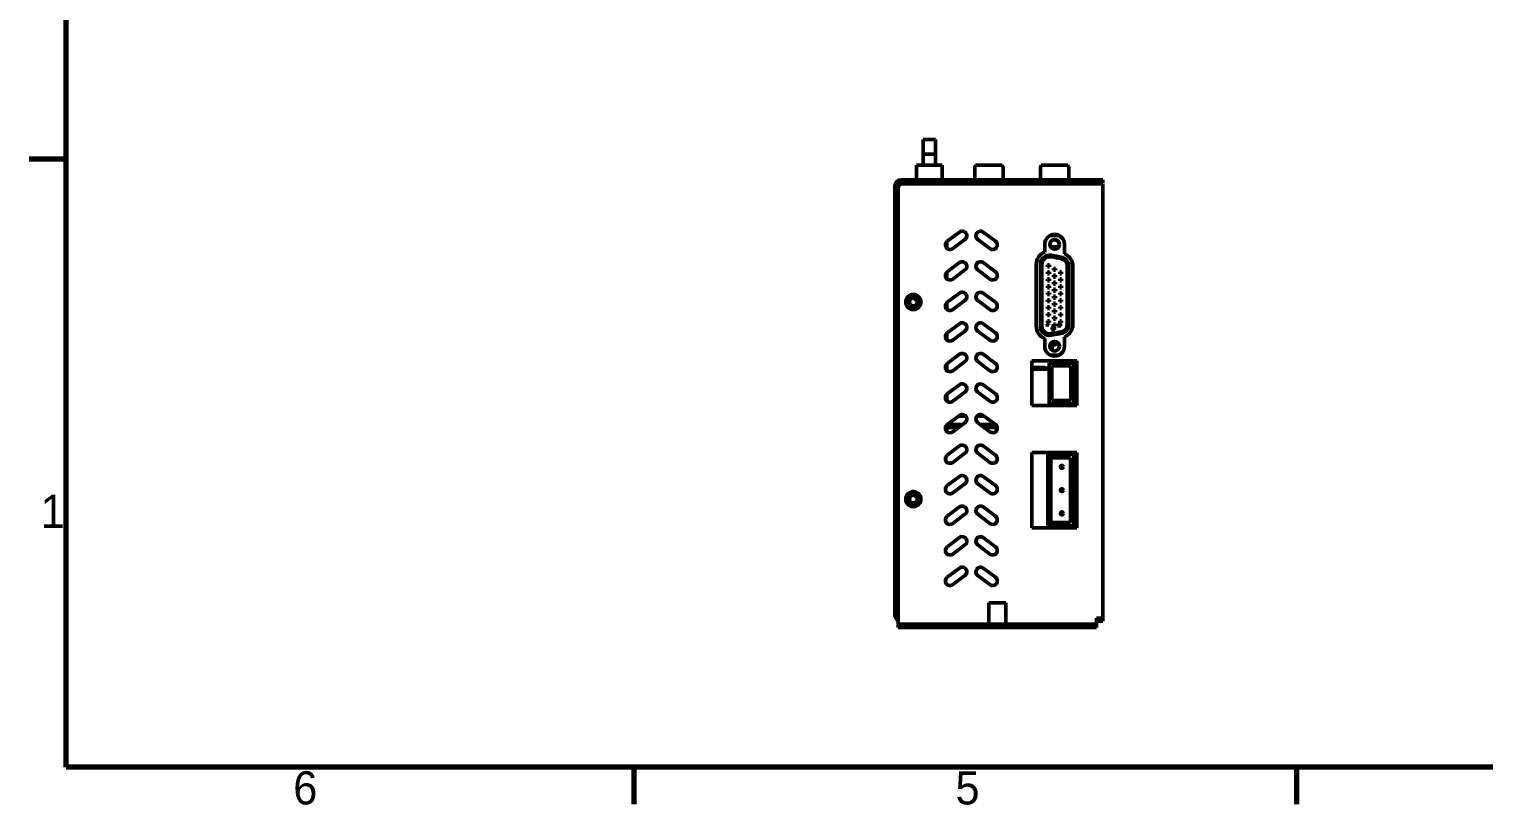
# Model space of a CAD drawing. Header units: millimetres. Extents: x 1642 to 3661, y -191 to 991.
# Drawn here: x 1660.5 to 2136.7, y 89.7 to 343.7 of the extents above; entities that cross this region are included whole.
import ezdxf

# ---------------------------------------------------------------- set-up
doc = ezdxf.new("R2010")
doc.units = ezdxf.units.MM
doc.header["$LTSCALE"] = 3.5
doc.layers.get('0').update_dxf_attribs({"lineweight": 25})
doc.layers.add('경계(ISO)', color=7, linetype='Continuous', lineweight=70)
doc.layers.add('외형선(ISO)', color=7, linetype='Continuous', lineweight=50)
doc.styles.get("Standard").update_dxf_attribs({"font": ''})
doc.styles.get('Standard').set_extended_font_data('Gulim')

# ---------------------------------------------------------------- blocks, each defined once
blk = doc.blocks.new('경계 Default Border')
at = {"layer": '경계(ISO)'}
for p, q in [((10, 74.25), (6.1, 74.25)), ((70, 10), (70, 6.1)), ((140, 10), (140, 6.1))]:
    blk.add_line(p, q, dxfattribs=at)
at = {"layer": '경계(ISO)', "flags": 128}
blk.add_lwpolyline([(10, 10), (10, 287), (410, 287), (410, 10), (10, 10)], dxfattribs=at)
at = {"layer": '경계(ISO)', "char_height": 3.5, "attachment_point": 7}
for s, insert in [('1', (7.32, 35.29)), ('6', (34.01, 6.02)), ('5', (103.98, 6.02))]:
    blk.add_mtext(s, dxfattribs=dict(at, insert=insert))

msp = doc.modelspace()

# ---------------------------------------------------------------- linework, layer by layer
at = {"layer": '외형선(ISO)'}
for p, q in [((1957.207, 307.607), (1953.207, 307.607)), ((1953.207, 307.607), (1953.207, 302.707)), ((1957.207, 302.707), (1957.207, 307.607)), ((1953.207, 302.707), (1957.207, 302.707)), ((1953.207, 299.157), (1953.207, 302.707)), ((1957.207, 302.707), (1957.207, 299.157)), ((1959.457, 299.157), (1950.957, 299.157)), ((1950.957, 299.157), (1950.957, 294.357)), ((1959.457, 294.357), (1959.457, 299.157)), ((1970.045, 298.326), (1970.045, 294.357)), ((1973.569, 299.151), (1970.35, 299.151)), ((1973.569, 299.151), (1976.795, 299.151)), ((1979.062, 299.151), (1976.795, 299.151)), ((1979.367, 298.326), (1979.367, 294.357)), ((1991.545, 298.326), (1991.545, 294.357)), ((1995.069, 299.151), (1991.85, 299.151)), ((1995.069, 299.151), (1998.295, 299.151)), ((2000.562, 299.151), (1998.295, 299.151)), ((2000.867, 298.326), (2000.867, 294.357)), ((1943.957, 292.357), (1943.957, 264.357)), ((1944.957, 264.357), (1944.957, 292.357)), ((1944.957, 149.857), (1944.957, 291.557)), ((2010.457, 294.357), (1945.957, 294.357)), ((2010.457, 293.357), (1945.957, 293.357)), ((1946.457, 293.057), (2009.957, 293.057)), ((1950.957, 293.357), (1950.957, 293.057)), ((1959.457, 293.057), (1959.457, 293.357)), ((1969.985, 293.157), (1968.461, 293.157)), ((1968.461, 293.157), (1968.461, 293.057)), ((1969.985, 293.157), (1979.687, 293.157)), ((1980.957, 293.157), (1979.687, 293.157)), ((1980.957, 293.057), (1980.957, 293.157)), ((1991.485, 293.157), (1989.961, 293.157)), ((1989.961, 293.157), (1989.961, 293.057)), ((1991.485, 293.157), (2001.187, 293.157)), ((2002.457, 293.157), (2001.187, 293.157)), ((2002.457, 293.057), (2002.457, 293.157)), ((2011.957, 293.057), (2009.957, 293.057)), ((2010.457, 294.357), (2011.957, 294.357)), ((2011.957, 293.357), (2010.457, 293.357)), ((2011.957, 293.357), (2011.957, 294.357)), ((2011.957, 293.057), (2011.957, 150.857)), ((1961.057, 274.257), (1965.057, 277.257)), ((1972.857, 277.257), (1976.857, 274.257)), ((1960.957, 271.939), (1960.957, 274.175)), ((1966.857, 274.857), (1962.857, 271.857)), ((1975.057, 271.857), (1971.057, 274.857)), ((1992.959, 270.716), (1992.959, 273.223)), ((1994.81, 276.157), (1997.607, 276.157)), ((1994.919, 272.457), (1997.498, 272.457)), ((1995.154, 272.157), (1997.264, 272.157)), ((1999.459, 273.223), (1999.459, 270.145)), ((1961.057, 264.257), (1965.057, 267.257)), ((1972.857, 267.257), (1976.857, 264.257)), ((1998.26, 268.577), (1995.034, 269.146)), ((1998.295, 268.777), (1995.069, 269.346)), ((1998.348, 269.077), (1995.122, 269.646)), ((1943.957, 263.357), (1943.957, 264.357)), ((1943.957, 264.357), (1944.957, 264.357)), ((1944.957, 263.357), (1943.957, 263.357)), ((1943.957, 180.857), (1943.957, 263.357)), ((1960.957, 261.939), (1960.957, 264.175)), ((1966.857, 264.857), (1962.857, 261.857)), ((1975.057, 261.857), (1971.057, 264.857)), ((1990.206, 246.477), (1990.206, 266.645)), ((1991.545, 266.645), (1991.545, 246.477)), ((1991.85, 266.645), (1991.85, 246.477)), ((1992.053, 266.645), (1992.053, 246.477)), ((1993.918, 266.533), (1994.538, 266.533)), ((1993.918, 265.913), (1993.918, 266.533)), ((1994.538, 265.913), (1993.918, 265.913)), ((1993.918, 264.247), (1994.538, 264.247)), ((1993.918, 263.627), (1993.918, 264.247)), ((1994.538, 263.627), (1993.918, 263.627)), ((1993.918, 261.961), (1994.538, 261.961)), ((1993.918, 261.341), (1993.918, 261.961)), ((1994.538, 266.533), (1994.538, 265.913)), ((1994.538, 264.247), (1994.538, 263.627)), ((1994.538, 261.961), (1994.538, 261.341)), ((1995.899, 265.38), (1996.519, 265.38)), ((1995.899, 264.76), (1995.899, 265.38)), ((1996.519, 264.76), (1995.899, 264.76)), ((1995.899, 263.094), (1996.519, 263.094)), ((1995.899, 262.474), (1995.899, 263.094)), ((1996.519, 262.474), (1995.899, 262.474)), ((1996.519, 265.38), (1996.519, 264.76)), ((1996.519, 263.094), (1996.519, 262.474)), ((1997.88, 264.244), (1998.5, 264.244)), ((1997.88, 263.624), (1997.88, 264.244)), ((1998.5, 263.624), (1997.88, 263.624)), ((1997.88, 261.958), (1998.5, 261.958)), ((1997.88, 261.338), (1997.88, 261.958)), ((1998.5, 264.244), (1998.5, 263.624)), ((1998.5, 261.958), (1998.5, 261.338)), ((2000.359, 247.046), (2000.359, 266.076)), ((2000.562, 247.046), (2000.562, 266.076)), ((2000.867, 247.046), (2000.867, 266.076)), ((2002.206, 266.076), (2002.206, 247.046)), ((1961.057, 254.257), (1965.057, 257.257)), ((1972.857, 257.257), (1976.857, 254.257)), ((1994.538, 261.341), (1993.918, 261.341)), ((1993.918, 259.675), (1994.538, 259.675)), ((1993.918, 259.055), (1993.918, 259.675)), ((1994.538, 259.055), (1993.918, 259.055)), ((1993.918, 257.389), (1994.538, 257.389)), ((1993.918, 256.769), (1993.918, 257.389)), ((1994.538, 259.675), (1994.538, 259.055)), ((1994.538, 257.389), (1994.538, 256.769)), ((1995.899, 260.808), (1996.519, 260.808)), ((1995.899, 260.188), (1995.899, 260.808)), ((1996.519, 260.188), (1995.899, 260.188)), ((1995.899, 258.522), (1996.519, 258.522)), ((1995.899, 257.902), (1995.899, 258.522)), ((1996.519, 257.902), (1995.899, 257.902)), ((1996.519, 260.808), (1996.519, 260.188)), ((1996.519, 258.522), (1996.519, 257.902)), ((1998.5, 261.338), (1997.88, 261.338)), ((1997.88, 259.672), (1998.5, 259.672)), ((1997.88, 259.052), (1997.88, 259.672)), ((1998.5, 259.052), (1997.88, 259.052)), ((1997.88, 257.386), (1998.5, 257.386)), ((1997.88, 256.766), (1997.88, 257.386)), ((1998.5, 259.672), (1998.5, 259.052)), ((1998.5, 257.386), (1998.5, 256.766)), ((1960.957, 251.939), (1960.957, 254.175)), ((1966.857, 254.857), (1962.857, 251.857)), ((1975.057, 251.857), (1971.057, 254.857)), ((1994.538, 256.769), (1993.918, 256.769)), ((1993.918, 255.103), (1994.538, 255.103)), ((1993.918, 254.483), (1993.918, 255.103)), ((1994.538, 254.483), (1993.918, 254.483)), ((1993.918, 252.817), (1994.538, 252.817)), ((1993.918, 252.197), (1993.918, 252.817)), ((1994.538, 255.103), (1994.538, 254.483)), ((1994.538, 252.817), (1994.538, 252.197)), ((1995.899, 256.236), (1996.519, 256.236)), ((1995.899, 255.616), (1995.899, 256.236)), ((1996.519, 255.616), (1995.899, 255.616)), ((1995.899, 253.95), (1996.519, 253.95)), ((1995.899, 253.33), (1995.899, 253.95)), ((1996.519, 253.33), (1995.899, 253.33)), ((1996.519, 256.236), (1996.519, 255.616)), ((1996.519, 253.95), (1996.519, 253.33)), ((1998.5, 256.766), (1997.88, 256.766)), ((1997.88, 255.1), (1998.5, 255.1)), ((1997.88, 254.48), (1997.88, 255.1)), ((1998.5, 254.48), (1997.88, 254.48)), ((1997.88, 252.814), (1998.5, 252.814)), ((1997.88, 252.194), (1997.88, 252.814)), ((1998.5, 255.1), (1998.5, 254.48)), ((1998.5, 252.814), (1998.5, 252.194)), ((1994.538, 252.197), (1993.918, 252.197)), ((1993.918, 250.531), (1994.538, 250.531)), ((1993.918, 249.911), (1993.918, 250.531)), ((1994.538, 249.911), (1993.918, 249.911)), ((1993.918, 248.245), (1994.538, 248.245)), ((1993.918, 247.625), (1993.918, 248.245)), ((1994.538, 250.531), (1994.538, 249.911)), ((1994.538, 248.245), (1994.538, 247.625)), ((1995.899, 251.664), (1996.519, 251.664)), ((1995.899, 251.044), (1995.899, 251.664)), ((1996.519, 251.044), (1995.899, 251.044)), ((1995.899, 249.378), (1996.519, 249.378)), ((1995.899, 248.758), (1995.899, 249.378)), ((1996.519, 248.758), (1995.899, 248.758)), ((1996.519, 251.664), (1996.519, 251.044)), ((1996.519, 249.378), (1996.519, 248.758)), ((1998.5, 252.194), (1997.88, 252.194)), ((1997.88, 250.528), (1998.5, 250.528)), ((1997.88, 249.908), (1997.88, 250.528)), ((1998.5, 249.908), (1997.88, 249.908)), ((1997.88, 248.242), (1998.5, 248.242)), ((1997.88, 247.622), (1997.88, 248.242)), ((1998.5, 250.528), (1998.5, 249.908)), ((1998.5, 248.242), (1998.5, 247.622)), ((1960.957, 241.939), (1960.957, 244.175)), ((1961.057, 244.257), (1965.057, 247.257)), ((1966.857, 244.857), (1962.857, 241.857)), ((1975.057, 241.857), (1971.057, 244.857)), ((1972.857, 247.257), (1976.857, 244.257)), ((1994.319, 247.027), (1993.509, 247.027)), ((1993.509, 247.027), (1993.509, 246.926)), ((1993.509, 246.926), (1993.63, 246.825)), ((1993.63, 246.825), (1993.767, 246.825)), ((1993.647, 246.926), (1994.319, 246.926)), ((1993.767, 246.825), (1993.647, 246.926)), ((1994.538, 247.625), (1993.918, 247.625)), ((1994.319, 246.926), (1994.319, 247.027)), ((1995.034, 243.976), (1998.26, 244.544)), ((1995.069, 243.775), (1998.295, 244.344)), ((1995.122, 243.475), (1998.348, 244.044)), ((1995.416, 245.914), (1995.399, 245.813)), ((1995.399, 245.813), (1995.416, 245.712)), ((1995.399, 245.374), (1995.399, 245.273)), ((1996.209, 245.374), (1995.399, 245.374)), ((1995.399, 245.273), (1995.52, 245.172)), ((1995.468, 245.999), (1995.416, 245.914)), ((1995.416, 245.712), (1995.468, 245.627)), ((1995.52, 246.049), (1995.468, 245.999)), ((1995.468, 245.627), (1995.52, 245.577)), ((1995.485, 245.813), (1995.502, 245.897)), ((1995.502, 245.729), (1995.485, 245.813)), ((1995.502, 245.897), (1995.537, 245.948)), ((1995.537, 245.678), (1995.502, 245.729)), ((1995.588, 246.083), (1995.52, 246.049)), ((1995.52, 245.577), (1995.588, 245.543)), ((1995.52, 245.172), (1995.657, 245.172)), ((1995.537, 245.948), (1995.64, 246.016)), ((1995.64, 245.611), (1995.537, 245.678)), ((1995.657, 245.172), (1995.537, 245.273)), ((1995.537, 245.273), (1996.209, 245.273)), ((1995.64, 246.1), (1995.588, 246.083)), ((1995.588, 245.543), (1995.64, 245.526)), ((1995.726, 246.117), (1995.64, 246.1)), ((1995.64, 246.016), (1995.744, 246.032)), ((1995.744, 245.594), (1995.64, 245.611)), ((1995.64, 245.526), (1995.726, 245.509)), ((1995.881, 246.117), (1995.726, 246.117)), ((1995.726, 245.509), (1995.881, 245.509)), ((1995.744, 246.032), (1995.864, 246.032)), ((1995.864, 245.594), (1995.744, 245.594)), ((1995.864, 246.032), (1995.968, 246.016)), ((1995.968, 245.611), (1995.864, 245.594)), ((1995.968, 246.1), (1995.881, 246.117)), ((1995.881, 245.509), (1995.968, 245.526)), ((1995.899, 247.092), (1996.519, 247.092)), ((1995.899, 246.472), (1995.899, 247.092)), ((1996.519, 246.472), (1995.899, 246.472)), ((1996.019, 246.083), (1995.968, 246.1)), ((1995.968, 246.016), (1996.071, 245.948)), ((1996.071, 245.678), (1995.968, 245.611)), ((1995.968, 245.526), (1996.019, 245.543)), ((1996.088, 246.049), (1996.019, 246.083)), ((1996.019, 245.543), (1996.088, 245.577)), ((1996.071, 245.948), (1996.106, 245.897)), ((1996.106, 245.729), (1996.071, 245.678)), ((1996.14, 245.999), (1996.088, 246.049)), ((1996.088, 245.577), (1996.14, 245.627)), ((1996.106, 245.897), (1996.123, 245.813)), ((1996.123, 245.813), (1996.106, 245.729)), ((1996.192, 245.914), (1996.14, 245.999)), ((1996.14, 245.627), (1996.192, 245.712)), ((1996.209, 245.813), (1996.192, 245.914)), ((1996.192, 245.712), (1996.209, 245.813)), ((1996.209, 245.273), (1996.209, 245.374)), ((1996.519, 247.092), (1996.519, 246.472)), ((1997.416, 247.184), (1997.399, 247.1)), ((1997.399, 247.1), (1997.399, 247.015)), ((1997.399, 247.015), (1997.416, 246.931)), ((1997.399, 246.627), (1997.399, 246.526)), ((1998.209, 246.627), (1997.399, 246.627)), ((1997.399, 246.526), (1997.52, 246.425)), ((1997.468, 247.269), (1997.416, 247.184)), ((1997.416, 246.931), (1997.468, 246.847)), ((1997.537, 247.319), (1997.468, 247.269)), ((1997.468, 246.847), (1997.537, 246.796)), ((1997.485, 247.117), (1997.502, 247.167)), ((1997.485, 246.999), (1997.485, 247.117)), ((1997.502, 246.948), (1997.485, 246.999)), ((1997.502, 247.167), (1997.537, 247.218)), ((1997.537, 246.897), (1997.502, 246.948)), ((1997.52, 246.425), (1997.657, 246.425)), ((1997.623, 247.353), (1997.537, 247.319)), ((1997.537, 247.218), (1997.588, 247.252)), ((1997.588, 246.864), (1997.537, 246.897)), ((1997.537, 246.796), (1997.623, 246.762)), ((1997.657, 246.425), (1997.537, 246.526)), ((1997.537, 246.526), (1998.209, 246.526)), ((1997.588, 247.252), (1997.64, 247.269)), ((1997.64, 246.847), (1997.588, 246.864)), ((1997.744, 247.37), (1997.623, 247.353)), ((1997.623, 246.762), (1997.692, 246.762)), ((1997.64, 247.269), (1997.675, 247.269)), ((1997.675, 246.847), (1997.64, 246.847)), ((1997.675, 247.269), (1997.726, 247.252)), ((1997.726, 246.864), (1997.675, 246.847)), ((1997.692, 246.762), (1997.778, 246.796)), ((1997.726, 247.252), (1997.778, 247.218)), ((1997.778, 246.897), (1997.726, 246.864)), ((1997.864, 247.37), (1997.744, 247.37)), ((1997.778, 247.218), (1997.813, 247.167)), ((1997.813, 246.948), (1997.778, 246.897)), ((1997.778, 246.796), (1997.847, 246.847)), ((1997.813, 247.167), (1997.83, 247.117)), ((1997.83, 246.999), (1997.813, 246.948)), ((1997.899, 247.184), (1997.83, 247.285)), ((1997.83, 247.285), (1997.864, 247.285)), ((1997.83, 247.117), (1997.83, 246.999)), ((1997.847, 246.847), (1997.899, 246.931)), ((1997.985, 247.353), (1997.864, 247.37)), ((1997.864, 247.285), (1997.968, 247.269)), ((1998.5, 247.622), (1997.88, 247.622)), ((1997.916, 247.1), (1997.899, 247.184)), ((1997.899, 246.931), (1997.916, 247.015)), ((1997.916, 247.015), (1997.916, 247.1)), ((1997.968, 247.269), (1998.019, 247.252)), ((1998.071, 247.319), (1997.985, 247.353)), ((1998.019, 247.252), (1998.071, 247.218)), ((1998.071, 246.914), (1998.019, 246.88)), ((1998.019, 246.88), (1998.019, 246.796)), ((1998.019, 246.796), (1998.071, 246.813)), ((1998.14, 247.269), (1998.071, 247.319)), ((1998.071, 247.218), (1998.106, 247.167)), ((1998.106, 246.965), (1998.071, 246.914)), ((1998.071, 246.813), (1998.14, 246.864)), ((1998.106, 247.167), (1998.123, 247.117)), ((1998.123, 247.015), (1998.106, 246.965)), ((1998.123, 247.117), (1998.123, 247.015)), ((1998.192, 247.184), (1998.14, 247.269)), ((1998.14, 246.864), (1998.192, 246.948)), ((1998.209, 247.1), (1998.192, 247.184)), ((1998.192, 246.948), (1998.209, 247.032)), ((1998.209, 247.032), (1998.209, 247.1)), ((1998.209, 246.526), (1998.209, 246.627)), ((1999.459, 242.977), (1999.459, 239.898)), ((1992.959, 239.898), (1992.959, 242.406)), ((1995.457, 238.907), (1995.083, 238.907)), ((1995.167, 238.819), (1995.167, 238.907)), ((1995.457, 238.907), (1995.467, 238.907)), ((1995.467, 240.357), (1995.467, 241.202)), ((1995.467, 238.594), (1995.467, 240.357)), ((1995.777, 240.357), (1995.467, 240.357)), ((1995.767, 240.357), (1995.767, 241.332)), ((1996.367, 240.357), (1995.777, 240.357)), ((1996.267, 241.157), (1996.267, 240.357)), ((1996.467, 241.157), (1996.267, 241.157)), ((1996.467, 241.376), (1996.467, 240.457)), ((1960.957, 231.939), (1960.957, 234.175)), ((1961.057, 234.257), (1965.057, 237.257)), ((1966.857, 234.857), (1962.857, 231.857)), ((1975.057, 231.857), (1971.057, 234.857)), ((1972.857, 237.257), (1976.857, 234.257)), ((1988.757, 220.465), (1988.757, 235.065)), ((1988.757, 235.065), (2003.457, 235.065)), ((2002.457, 234.365), (1994.457, 234.365)), ((1994.457, 234.365), (1994.457, 221.165)), ((1994.81, 236.965), (1997.607, 236.965)), ((1995.357, 233.465), (2001.557, 233.465)), ((1995.357, 222.065), (1995.357, 233.465)), ((1996.527, 236.957), (1996.527, 236.965)), ((1997.354, 236.857), (1996.627, 236.857)), ((2001.557, 233.465), (2001.557, 222.065)), ((2002.457, 234.365), (2002.457, 235.065)), ((2002.457, 221.165), (2002.457, 234.365)), ((2003.457, 235.065), (2003.457, 220.465)), ((1988.757, 232.357), (1988.775, 232.357)), ((1988.907, 232.957), (1992.907, 232.957)), ((1988.907, 232.407), (1994.457, 232.407)), ((1993.067, 232.407), (1993.067, 232.615)), ((1993.073, 232.615), (1993.067, 232.615)), ((1993.56, 232.615), (1993.073, 232.615)), ((1993.107, 232.757), (1993.107, 232.615)), ((1993.107, 232.657), (1994.457, 232.657)), ((1993.755, 232.615), (1993.56, 232.615)), ((1993.755, 232.615), (1994.457, 232.615)), ((1960.957, 221.939), (1960.957, 224.175)), ((1961.057, 224.257), (1965.057, 227.257)), ((1966.857, 224.857), (1962.857, 221.857)), ((1975.057, 221.857), (1971.057, 224.857)), ((1972.857, 227.257), (1976.857, 224.257)), ((2003.457, 220.465), (1988.757, 220.465)), ((1994.457, 221.165), (2002.457, 221.165)), ((2001.557, 222.065), (1995.357, 222.065)), ((2001.647, 220.465), (2001.647, 221.165)), ((2002.457, 220.465), (2002.457, 221.165)), ((1961.057, 214.257), (1965.057, 217.257)), ((1966.857, 214.857), (1962.857, 211.857)), ((1964.775, 217.045), (1967.086, 217.045)), ((1970.829, 217.045), (1973.14, 217.045)), ((1975.057, 211.857), (1971.057, 214.857)), ((1972.857, 217.257), (1976.857, 214.257)), ((1960.957, 211.939), (1960.957, 214.175)), ((1960.957, 213.334), (1964.827, 213.334)), ((1961.013, 214.222), (1966.011, 214.222)), ((1971.903, 214.222), (1976.902, 214.222)), ((1973.088, 213.334), (1977.431, 213.334)), ((1961.057, 204.257), (1965.057, 207.257)), ((1966.857, 204.857), (1962.857, 201.857)), ((1975.057, 201.857), (1971.057, 204.857)), ((1972.857, 207.257), (1976.857, 204.257)), ((1988.757, 180.457), (1988.757, 205.097)), ((1988.757, 205.097), (2003.457, 205.097)), ((1996.177, 204.397), (1996.177, 205.097)), ((1996.477, 204.397), (1996.477, 205.097)), ((1997.977, 205.046), (1997.977, 204.654)), ((1999.287, 204.646), (1997.977, 205.046)), ((1998.4, 205.097), (1998.628, 205.027)), ((2002.157, 205.097), (2002.157, 204.397)), ((2002.357, 205.042), (2002.157, 205.042)), ((2002.357, 205.097), (2002.357, 205.042)), ((2002.457, 205.042), (2002.357, 205.042)), ((2002.457, 180.457), (2002.457, 205.097)), ((2003.457, 205.097), (2003.457, 180.457)), ((1993.957, 204.397), (1994.757, 204.397)), ((1993.957, 181.157), (1993.957, 204.397)), ((1994.757, 204.397), (1994.757, 181.157)), ((1994.757, 204.397), (2002.457, 204.397)), ((1994.957, 182.157), (1994.957, 203.397)), ((1994.957, 203.397), (2001.457, 203.397)), ((1997.977, 204.654), (1998.696, 204.434)), ((1998.696, 204.434), (1998.696, 204.397)), ((1999.287, 204.397), (1999.287, 204.646)), ((2001.457, 203.397), (2001.457, 182.157)), ((2002.357, 204.772), (2002.157, 204.772)), ((2002.357, 204.542), (2002.157, 204.542)), ((2002.457, 204.772), (2002.357, 204.772)), ((2002.357, 204.772), (2002.357, 204.542)), ((2002.457, 204.542), (2002.357, 204.542)), ((2002.457, 204.397), (2002.457, 181.157)), ((1961.057, 194.257), (1965.057, 197.257)), ((1972.857, 197.257), (1976.857, 194.257)), ((1966.857, 194.857), (1962.857, 191.857)), ((1975.057, 191.857), (1971.057, 194.857)), ((1961.057, 184.257), (1965.057, 187.257)), ((1972.857, 187.257), (1976.857, 184.257)), ((1966.857, 184.857), (1962.857, 181.857)), ((1975.057, 181.857), (1971.057, 184.857)), ((1994.757, 181.157), (1993.957, 181.157)), ((1994.757, 181.157), (2002.457, 181.157)), ((2001.457, 182.157), (1994.957, 182.157)), ((1995.457, 180.457), (1995.457, 181.157)), ((1943.957, 180.857), (1944.957, 180.857)), ((1943.957, 179.857), (1943.957, 180.857)), ((1943.957, 179.857), (1943.957, 152.357)), ((1944.957, 179.857), (1943.957, 179.857)), ((1944.957, 152.357), (1944.957, 179.857)), ((1961.057, 174.257), (1965.057, 177.257)), ((1972.857, 177.257), (1976.857, 174.257)), ((2003.457, 180.457), (1988.757, 180.457)), ((1966.857, 174.857), (1962.857, 171.857)), ((1975.057, 171.857), (1971.057, 174.857)), ((1961.057, 164.257), (1965.057, 167.257)), ((1972.857, 167.257), (1976.857, 164.257)), ((1966.857, 164.857), (1962.857, 161.857)), ((1975.057, 161.857), (1971.057, 164.857)), ((1980.207, 155.857), (1974.707, 155.857)), ((1974.707, 148.857), (1974.707, 155.857)), ((1980.207, 148.857), (1980.207, 155.857)), ((1943.957, 151.857), (1943.957, 152.357)), ((1943.957, 152.357), (1944.957, 152.357)), ((1944.957, 148.857), (1944.957, 149.857)), ((1944.957, 148.857), (1947.957, 148.857)), ((1944.957, 148.857), (1944.957, 147.857)), ((1947.957, 147.857), (1944.957, 147.857)), ((1947.957, 148.857), (1957.457, 148.857)), ((1947.957, 147.857), (1957.457, 147.857)), ((1957.457, 148.857), (1962.457, 148.857)), ((1957.457, 147.857), (1957.457, 148.857)), ((1962.457, 147.857), (1957.457, 147.857)), ((1962.457, 148.857), (1992.457, 148.857)), ((1962.457, 148.857), (1962.457, 147.857)), ((1962.457, 147.857), (1992.457, 147.857)), ((1992.457, 148.857), (1997.457, 148.857)), ((1992.457, 147.857), (1992.457, 148.857)), ((1997.457, 147.857), (1992.457, 147.857)), ((1997.457, 148.857), (2006.957, 148.857)), ((1997.457, 148.857), (1997.457, 147.857)), ((1997.457, 147.857), (2006.957, 147.857)), ((2006.957, 148.857), (2009.957, 148.857)), ((2009.957, 147.857), (2006.957, 147.857)), ((2011.957, 150.857), (2009.957, 150.857)), ((2009.957, 149.857), (2009.957, 150.857)), ((2009.957, 148.857), (2009.957, 149.857)), ((2009.957, 149.857), (2010.457, 149.857)), ((2009.957, 147.857), (2009.957, 148.857)), ((2011.957, 149.857), (2010.457, 149.857)), ((2011.957, 149.857), (2011.957, 150.857))]:
    msp.add_line(p, q, dxfattribs=at)
for centre, radius in [((1996.209, 273.223), 1.587), ((1996.209, 273.223), 1.5), ((1949.957, 254.357), 2.5), ((1949.957, 254.357), 1.75), ((1949.957, 254.357), 1.23), ((1996.209, 239.898), 1.587), ((1996.209, 239.898), 1.5), ((1998.557, 200.397), 0.5), ((1949.957, 189.857), 2.5), ((1949.957, 189.857), 1.75), ((1949.957, 189.857), 1.23), ((1998.557, 192.777), 0.5), ((1998.557, 185.157), 0.5)]:
    msp.add_circle(centre, radius, dxfattribs=at)
for centre, radius, start, end in [((1971.315, 298.326), 1.27, 139.4642, 180), ((1978.097, 298.326), 1.27, 0, 40.5358), ((1992.815, 298.326), 1.27, 139.4642, 180), ((1999.597, 298.326), 1.27, 0, 40.5358), ((1945.957, 292.357), 2, 90, 180), ((1945.957, 292.357), 1, 90, 180), ((1946.457, 291.557), 1.5, 90, 180), ((1969.232, 293.97), 0.813, 270.00002, 311.06743), ((1980.18, 293.97), 0.813, 228.93257, 269.99999), ((1990.732, 293.97), 0.813, 270.00002, 311.06743), ((2001.68, 293.97), 0.813, 228.93257, 269.99999), ((2008.757, 292.357), 1, 44.427, 90), ((2008.757, 292.357), 2, 20.48732, 30), ((1965.957, 276.057), 1.5, 306.8699, 126.8699), ((1971.957, 276.057), 1.5, 53.1301, 233.1301), ((1996.209, 273.223), 3.25, 0, 180), ((1961.957, 273.057), 1.5, 126.8699, 306.8699), ((1975.957, 273.057), 1.5, 233.1301, 53.1301), ((1965.957, 266.057), 1.5, 306.8699, 126.8699), ((1971.957, 266.057), 1.5, 53.1301, 233.1301), ((1994.593, 266.645), 4.387, 111.86996, 180), ((1994.593, 266.645), 3.048, 80, 180), ((1994.593, 266.645), 2.743, 80, 180), ((1994.593, 266.645), 2.54, 80, 180), ((1997.819, 266.076), 2.54, 0, 80), ((1997.819, 266.076), 2.743, 0, 80), ((1997.819, 266.076), 3.048, 0, 80), ((1997.819, 266.076), 4.387, 0, 68.0484), ((1961.957, 263.057), 1.5, 126.8699, 306.8699), ((1975.957, 263.057), 1.5, 233.1301, 53.1301), ((1965.957, 256.057), 1.5, 306.8699, 126.8699), ((1971.957, 256.057), 1.5, 53.1301, 233.1301), ((1961.957, 253.057), 1.5, 126.8699, 306.8699), ((1975.957, 253.057), 1.5, 233.1301, 53.1301), ((1961.957, 243.057), 1.5, 126.8699, 306.8699), ((1965.957, 246.057), 1.5, 306.8699, 126.8699), ((1971.957, 246.057), 1.5, 53.1301, 233.1301), ((1975.957, 243.057), 1.5, 233.1301, 53.1301), ((1994.593, 246.477), 4.387, 180, 248.13004), ((1994.593, 246.477), 3.048, 180, 280), ((1994.593, 246.477), 2.743, 180, 280), ((1994.593, 246.477), 2.54, 180, 280), ((1997.819, 247.046), 2.54, 280, 0), ((1997.819, 247.046), 2.743, 280, 0), ((1997.819, 247.046), 3.048, 280, 0), ((1997.819, 247.046), 4.387, 291.9516, 0), ((1996.209, 239.898), 3.25, 180, 0), ((1996.367, 240.457), 0.1, 270, 0), ((1961.957, 233.057), 1.5, 126.8699, 306.8699), ((1965.957, 236.057), 1.5, 306.8699, 126.8699), ((1971.957, 236.057), 1.5, 53.1301, 233.1301), ((1975.957, 233.057), 1.5, 233.1301, 53.1301), ((1996.627, 236.957), 0.1, 180, 270), ((1988.907, 232.757), 0.2, 90, 138.59038), ((1988.907, 232.207), 0.2, 90, 138.59038), ((1992.907, 232.757), 0.2, 0, 90), ((1961.957, 223.057), 1.5, 126.8699, 306.8699), ((1965.957, 226.057), 1.5, 306.8699, 126.8699), ((1971.957, 226.057), 1.5, 53.1301, 233.1301), ((1975.957, 223.057), 1.5, 233.1301, 53.1301), ((1965.957, 216.057), 1.5, 306.8699, 126.8699), ((1971.957, 216.057), 1.5, 53.1301, 233.1301), ((1961.957, 213.057), 1.5, 126.8699, 306.8699), ((1975.957, 213.057), 1.5, 233.1301, 53.1301), ((1965.957, 206.057), 1.5, 306.8699, 126.8699), ((1971.957, 206.057), 1.5, 53.1301, 233.1301), ((1998.679, 205.192), 0.172, 253, 287), ((1998.662, 205.247), 0.23, 287, 319.29413), ((1961.957, 203.057), 1.5, 126.8699, 306.8699), ((1975.957, 203.057), 1.5, 233.1301, 53.1301), ((1965.957, 196.057), 1.5, 306.8699, 126.8699), ((1971.957, 196.057), 1.5, 53.1301, 233.1301), ((1961.957, 193.057), 1.5, 126.8699, 306.8699), ((1975.957, 193.057), 1.5, 233.1301, 53.1301), ((1965.957, 186.057), 1.5, 306.8699, 126.8699), ((1971.957, 186.057), 1.5, 53.1301, 233.1301), ((1961.957, 183.057), 1.5, 126.8699, 306.8699), ((1975.957, 183.057), 1.5, 233.1301, 53.1301), ((1965.957, 176.057), 1.5, 306.8699, 126.8699), ((1971.957, 176.057), 1.5, 53.1301, 233.1301), ((1961.957, 173.057), 1.5, 126.8699, 306.8699), ((1975.957, 173.057), 1.5, 233.1301, 53.1301), ((1965.957, 166.057), 1.5, 306.8699, 126.8699), ((1971.957, 166.057), 1.5, 53.1301, 233.1301), ((1961.957, 163.057), 1.5, 126.8699, 306.8699), ((1975.957, 163.057), 1.5, 233.1301, 53.1301), ((1945.957, 151.857), 2, 180, 240)]:
    msp.add_arc(centre, radius, start, end, dxfattribs=at)
msp.add_ellipse((1989.957, 232.292), major_axis=(-0.252, 0), ratio=0.6569875, start_param=3.9134286, end_param=5.5113493, dxfattribs=at)

# ---------------------------------------------------------------- block references
at = {"xscale": 3.09825, "yscale": 3.09825, "zscale": 3.09825}
msp.add_blockref('경계 Default Border', (1641.607, 71.089), dxfattribs=at)

doc.saveas('drawing.dxf')
